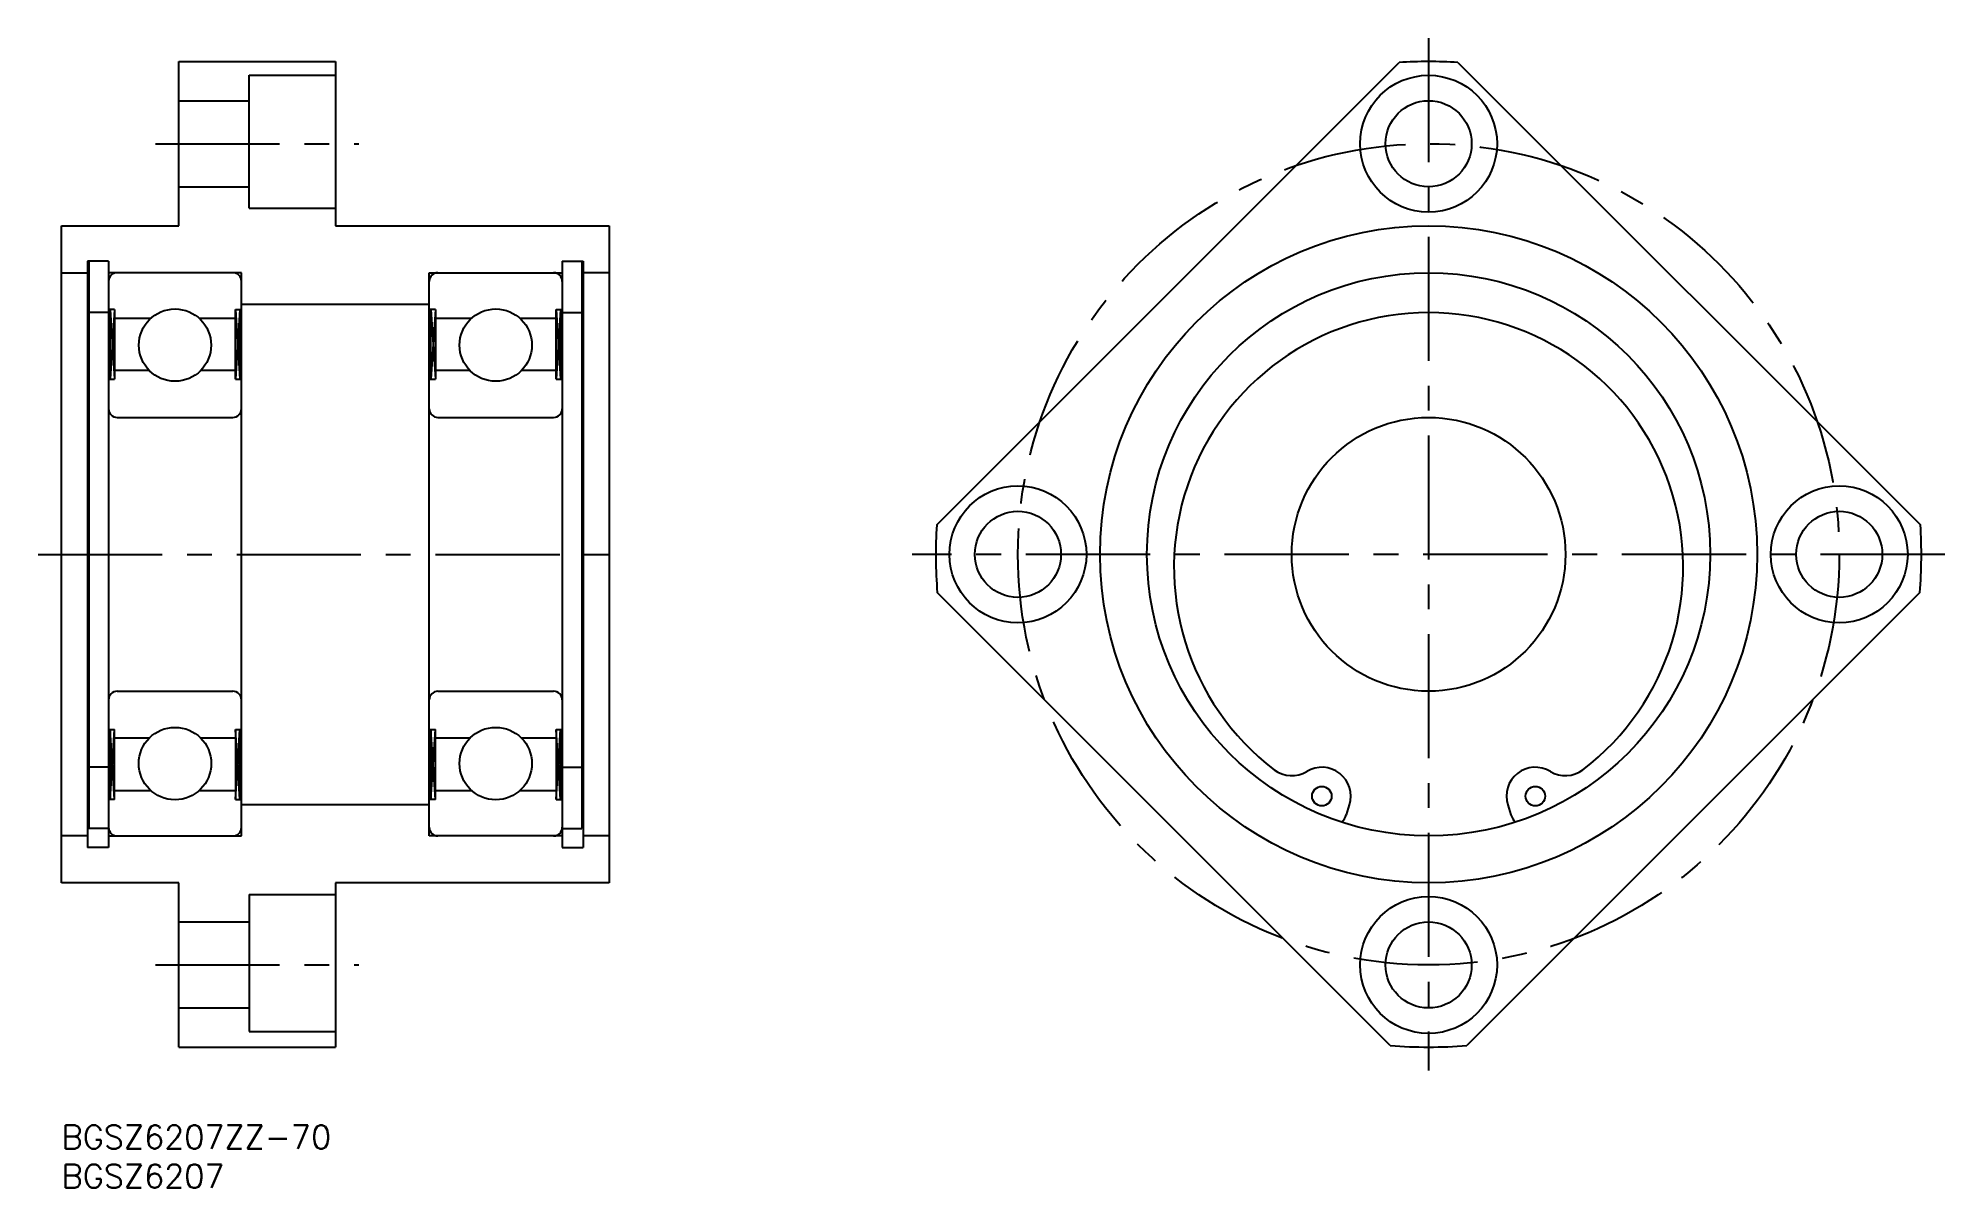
# Model space of a CAD drawing. Extents: x -3 to 241, y -8 to 139.
import ezdxf

# ---------------------------------------------------------------- set-up
doc = ezdxf.new("R2010")
doc.units = 0
doc.header["$LTSCALE"] = 0.5
doc.linetypes.add('CENTER', pattern=[50.8, 31.75, -6.35, 6.35, -6.35])
for name, color, linetype in [('MSM_CENTER', 1, 'CENTER'), ('MSM_CONTINUOUS', 7, 'CONTINUOUS'), ('MSM_PART_NUMBER', 7, 'CONTINUOUS')]:
    doc.layers.add(name, color=color, linetype=linetype)
doc.styles.get("Standard").update_dxf_attribs({"font": 'txt.shx', "height": 3, "bigfont": 'bigfont.shx'})

# ---------------------------------------------------------------- blocks, each defined once
blk = doc.blocks.new('*U6')
at = {"layer": 'MSM_PART_NUMBER'}
blk.add_text('BGSZ6207ZZ-70', height=3, dxfattribs=at).set_placement((0, -3))
blk = doc.blocks.new('*U7')
at = {"layer": 'MSM_PART_NUMBER'}
blk.add_text('BGSZ6207', height=3, dxfattribs=at).set_placement((0, -8))

msp = doc.modelspace()

# ---------------------------------------------------------------- linework, layer by layer
at = {"layer": 'MSM_CENTER'}
for p, q in [((174.76, 139), (174.76, 7)), ((12, 125.5), (38, 125.5)), ((-3, 73), (73, 73)), ((240.76, 73), (108.76, 73)), ((12, 20.5), (38, 20.5))]:
    msp.add_line(p, q, dxfattribs=at)
msp.add_circle((174.76, 73), 52.5, dxfattribs=at)
at = {"layer": 'MSM_CONTINUOUS'}
for p, q in [((15, 136), (35, 136)), ((15, 115), (15, 136)), ((24, 117.25), (24, 134.25)), ((24, 134.25), (35, 134.25)), ((35, 136), (35, 115)), ((111.88, 76.76), (171.01, 135.89)), ((178.52, 135.89), (237.65, 76.76)), ((15, 131), (24, 131)), ((15, 120), (24, 120)), ((24, 117.25), (35, 117.25)), ((0, 115), (15, 115)), ((0, 31), (0, 115)), ((35, 115), (70, 115)), ((70, 115), (70, 31)), ((6, 110.5), (3.3, 110.5)), ((3.3, 110.5, -1.25), (3.3, 35.5, -1.25)), ((3.5, 110.5, -0.5), (3.5, 37.96, -0.5)), ((6, 110.5), (6, 35.5)), ((6, 110.5, -1.25), (6, 35.5, -1.25)), ((64, 110.5), (64, 35.5)), ((64, 110.5, 1.25), (66.7, 110.5, 1.25)), ((66.5, 110.5, 0.75), (66.5, 37.96, 0.75)), ((66.7, 110.5), (66.7, 35.5)), ((0, 109), (3.3, 109)), ((23, 109), (6, 109)), ((23, 37), (23, 109)), ((47, 109), (64, 109)), ((47, 37), (47, 109)), ((70, 109, 1.25), (66.7, 109, 1.25)), ((23, 105), (47, 105)), ((6, 103.9), (3.5, 103.9)), ((6.78, 104.32), (6, 104.32)), ((6.2, 95.4), (6.2, 104.32)), ((6.2, 104.32), (6.78, 95.4)), ((6.78, 104.32), (6.2, 95.4)), ((6.78, 104.32), (6.78, 95.4)), ((6.78, 103.2), (11.42, 103.2)), ((17.58, 103.2), (22.22, 103.2)), ((22.22, 104.32), (23, 104.32)), ((22.22, 95.4), (22.22, 104.32)), ((22.22, 104.32), (22.8, 95.4)), ((22.8, 104.32), (22.22, 95.4)), ((22.8, 104.32), (22.8, 95.4)), ((47.78, 104.32), (47, 104.32)), ((47.2, 95.4), (47.2, 104.32)), ((47.2, 104.32), (47.78, 95.4)), ((47.78, 104.32), (47.2, 95.4)), ((47.78, 104.32), (47.78, 95.4)), ((47.78, 103.2), (52.42, 103.2)), ((58.58, 103.2), (63.22, 103.2)), ((63.22, 104.32), (64, 104.32)), ((63.22, 95.4), (63.22, 104.32)), ((63.22, 104.32), (63.8, 95.4)), ((63.8, 104.32), (63.22, 95.4)), ((63.8, 104.32), (63.8, 95.4)), ((64, 103.9, 1.25), (66.5, 103.9, 1.25)), ((6, 95.4), (6.78, 95.4)), ((11.21, 96.5), (6.78, 96.5)), ((22.22, 96.5), (17.79, 96.5)), ((22.22, 95.4), (23, 95.4)), ((47, 95.4), (47.78, 95.4)), ((52.21, 96.5), (47.78, 96.5)), ((63.22, 96.5), (58.79, 96.5)), ((63.22, 95.4), (64, 95.4)), ((7.1, 90.5), (21.9, 90.5)), ((48.1, 90.5), (62.9, 90.5)), ((169.87, 10.19), (111.95, 68.1)), ((237.57, 68.1), (179.66, 10.19)), ((7.1, 55.5), (21.9, 55.5)), ((48.1, 55.5), (62.9, 55.5)), ((6, 50.6), (6.78, 50.6)), ((6.2, 50.6), (6.2, 41.67)), ((6.2, 41.67), (6.78, 50.6)), ((6.78, 41.67), (6.2, 50.6)), ((6.78, 41.67), (6.78, 50.6)), ((11.21, 49.5), (6.78, 49.5)), ((22.22, 49.5), (17.79, 49.5)), ((22.22, 50.6), (22.22, 41.67)), ((22.22, 50.6), (23, 50.6)), ((22.22, 41.67), (22.8, 50.6)), ((22.8, 41.67), (22.22, 50.6)), ((22.8, 41.67), (22.8, 50.6)), ((47, 50.6), (47.78, 50.6)), ((47.2, 50.6), (47.2, 41.67)), ((47.2, 41.67), (47.78, 50.6)), ((47.78, 41.67), (47.2, 50.6)), ((47.78, 41.67), (47.78, 50.6)), ((52.21, 49.5), (47.78, 49.5)), ((63.22, 49.5), (58.79, 49.5)), ((63.22, 50.6), (63.22, 41.67)), ((63.22, 50.6), (64, 50.6)), ((63.22, 41.67), (63.8, 50.6)), ((63.8, 41.67), (63.22, 50.6)), ((63.8, 41.67), (63.8, 50.6)), ((6, 45.78), (3.5, 45.78)), ((64, 45.78, 1.25), (66.5, 45.78, 1.25)), ((6.78, 41.67), (6, 41.67)), ((6.78, 42.8), (11.42, 42.8)), ((17.58, 42.8), (22.22, 42.8)), ((22.22, 41.67), (23, 41.67)), ((47.78, 41.67), (47, 41.67)), ((47.78, 42.8), (52.42, 42.8)), ((58.58, 42.8), (63.22, 42.8)), ((63.22, 41.67), (64, 41.67)), ((23, 41), (47, 41)), ((164.25, 39.71), (164.64, 40.96)), ((184.89, 40.96), (185.28, 39.71)), ((3.3, 37), (0, 37)), ((6, 37.96), (3.5, 37.96)), ((6, 37), (23, 37)), ((64, 37), (47, 37)), ((64, 37.96, 1.25), (66.5, 37.96, 1.25)), ((70, 37), (66.7, 37)), ((6, 35.5), (3.3, 35.5)), ((64, 35.5, 1.25), (66.7, 35.5, 1.25)), ((15, 31), (0, 31)), ((15, 10), (15, 31)), ((24, 29.5), (24, 12)), ((24, 29.5), (35, 29.5)), ((35, 31), (35, 10)), ((70, 31), (35, 31)), ((15, 26), (24, 26)), ((15, 15), (24, 15)), ((15, 10), (35, 10)), ((24, 12), (35, 12))]:
    msp.add_line(p, q, dxfattribs=at)
for centre, radius in [((174.76, 125.5), 8.75), ((174.76, 125.5), 5.5), ((174.76, 73), 42), ((174.76, 73), 36), ((14.5, 99.75), 4.62), ((55.5, 99.75), 4.62), ((174.76, 73), 17.5), ((122.26, 73), 8.75), ((227.26, 73), 8.75), ((122.26, 73), 5.5), ((227.26, 73), 5.5), ((14.5, 46.25), 4.63), ((55.5, 46.25), 4.63), ((161.11, 42.08), 1.25), ((188.41, 42.08), 1.25), ((174.76, 20.5), 8.75), ((174.76, 20.5), 5.5)]:
    msp.add_circle(centre, radius, dxfattribs=at)
for centre, radius, start, end in [((174.76, 73), 63, 86.5828, 93.4172), ((7.1, 107.9), 1.1, 90, 180), ((21.9, 107.9), 1.1, 0, 90), ((48.1, 107.9), 1.1, 90, 180), ((62.9, 107.9), 1.1, 0, 90), ((174.76, 71.35), 32.55, 307.3152, 232.6848), ((7.1, 91.6), 1.1, 180, 270), ((21.9, 91.6), 1.1, 270, 0), ((48.1, 91.6), 1.1, 180, 270), ((62.9, 91.6), 1.1, 270, 0), ((174.76, 73), 63, 176.5828, 184.4588), ((174.76, 73), 63, 355.5412, 3.4172), ((7.1, 54.4), 1.1, 90, 180), ((21.9, 54.4), 1.1, 0, 90), ((48.1, 54.4), 1.1, 90, 180), ((62.9, 54.4), 1.1, 0, 90), ((157.27, 48.41), 3.7, 232.6848, 301.2494), ((161.11, 42.08), 3.7, 342.4658, 121.2494), ((188.41, 42.08), 3.7, 58.7506, 197.5342), ((192.25, 48.41), 3.7, 238.7506, 307.3152), ((161.86, 40.46), 2.5, 316.6541, 342.4658), ((187.67, 40.46), 2.5, 197.5342, 223.3459), ((7.1, 38.1), 1.1, 180, 270), ((21.9, 38.1), 1.1, 270, 0), ((48.1, 38.1), 1.1, 180, 270), ((62.9, 38.1), 1.1, 270, 0), ((174.76, 73), 63, 265.5412, 274.4588)]:
    msp.add_arc(centre, radius, start, end, dxfattribs=at)

# ---------------------------------------------------------------- block references
for name in ['*U6', '*U7']:
    msp.add_blockref(name, (0, 0), dxfattribs=at)

doc.saveas('drawing.dxf')
